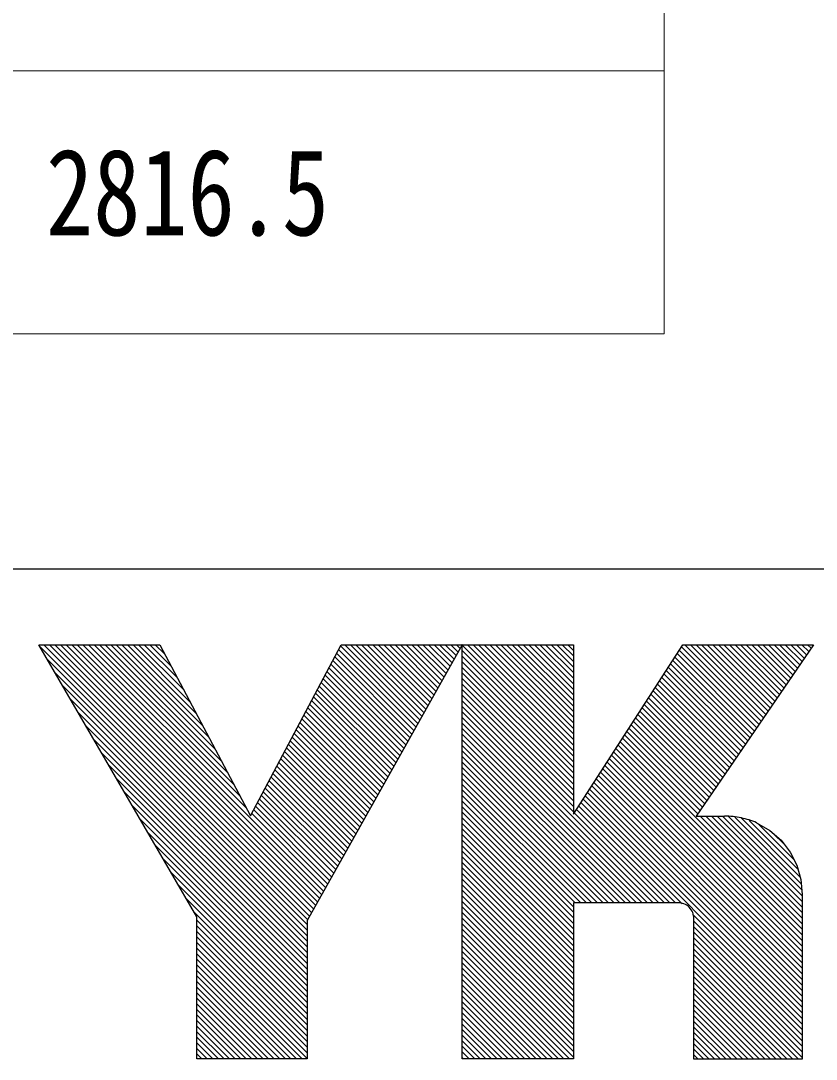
# Model space of a CAD drawing. Units: millimetres, scale not verified. Extents: x -10512 to 10512, y -7425 to 7425.
# Drawn here: x 8826 to 9432, y -6686 to -5895 of the extents above; entities that cross this region are included whole.
import ezdxf
from ezdxf.enums import TextEntityAlignment as Align

# ---------------------------------------------------------------- set-up
doc = ezdxf.new("R2010")
doc.units = ezdxf.units.MM
doc.header["$LTSCALE"] = 30
doc.layers.add('0-1_TABLE1', color=7, linetype='Continuous', lineweight=18)
doc.layers.add('0-7_YKK_ZWAK', color=7, linetype='Continuous')
doc.styles.add('ＭＳ ゴシック', font='')
doc.styles.get('ＭＳ ゴシック').set_extended_font_data('MS Gothic')

msp = doc.modelspace()

# ---------------------------------------------------------------- linework, layer by layer
at = {"layer": '0-1_TABLE1'}
for p, q in [((9315.92, -4333.18), (9315.92, -6133.18)), ((8715.92, -5933.18), (9315.92, -5933.18)), ((3615.92, -6133.18), (9315.92, -6133.18))]:
    msp.add_line(p, q, dxfattribs=at)
at = {"layer": '0-7_YKK_ZWAK'}
for p, q in [((9737.55, -6312.5), (-9762.45, -6312.5)), ((9046.12, -6576.52), (8840.67, -6371.07)), ((9047.65, -6573.8), (8843.84, -6370)), ((9049.17, -6571.09), (8848.09, -6370)), ((9050.7, -6568.37), (8852.33, -6370)), ((9052.23, -6565.66), (8856.57, -6370)), ((9053.75, -6562.94), (8860.81, -6370)), ((9055.28, -6560.22), (8865.06, -6370)), ((9056.81, -6557.51), (8869.3, -6370)), ((8998.23, -6494.68), (8873.54, -6370)), ((8993.43, -6485.65), (8877.79, -6370)), ((8988.64, -6476.61), (8882.03, -6370)), ((8983.84, -6467.57), (8886.27, -6370)), ((8979.05, -6458.53), (8890.51, -6370)), ((8974.25, -6449.5), (8894.76, -6370)), ((8969.46, -6440.46), (8899, -6370)), ((8964.66, -6431.42), (8903.24, -6370)), ((8959.87, -6422.39), (8907.48, -6370)), ((8955.08, -6413.35), (8911.73, -6370)), ((8950.28, -6404.31), (8915.97, -6370)), ((8945.49, -6395.28), (8920.21, -6370)), ((8940.69, -6386.24), (8924.45, -6370)), ((8935.9, -6377.2), (8928.7, -6370)), ((9128.55, -6429.85), (9069.62, -6370.91)), ((9130.08, -6427.13), (9072.95, -6370)), ((9131.61, -6424.42), (9077.19, -6370)), ((9133.13, -6421.7), (9081.43, -6370)), ((9134.66, -6418.99), (9085.67, -6370)), ((9136.19, -6416.27), (9089.92, -6370)), ((9137.71, -6413.55), (9094.16, -6370)), ((9139.24, -6410.84), (9098.4, -6370)), ((9140.77, -6408.12), (9102.65, -6370)), ((9142.29, -6405.4), (9106.89, -6370)), ((9143.82, -6402.69), (9111.13, -6370)), ((9145.35, -6399.97), (9115.37, -6370)), ((9146.87, -6397.26), (9119.62, -6370)), ((9148.4, -6394.54), (9123.86, -6370)), ((9149.93, -6391.82), (9128.1, -6370)), ((9151.45, -6389.11), (9132.34, -6370)), ((9152.98, -6386.39), (9136.59, -6370)), ((9154.5, -6383.68), (9140.83, -6370)), ((9156.03, -6380.96), (9145.07, -6370)), ((9157.56, -6378.24), (9149.31, -6370)), ((9159.08, -6375.53), (9153.56, -6370)), ((9160.61, -6372.81), (9157.8, -6370)), ((9162.14, -6370.1), (9162.04, -6370)), ((9246.92, -6454.88), (9162.29, -6370.24)), ((9246.92, -6450.64), (9166.29, -6370)), ((9246.92, -6446.4), (9170.53, -6370)), ((9246.92, -6442.15), (9174.77, -6370)), ((9246.92, -6437.91), (9179.01, -6370)), ((9246.92, -6433.67), (9183.26, -6370)), ((9246.92, -6429.43), (9187.5, -6370)), ((9246.92, -6425.18), (9191.74, -6370)), ((9246.92, -6420.94), (9195.98, -6370)), ((9246.92, -6416.7), (9200.23, -6370)), ((9246.92, -6412.46), (9204.47, -6370)), ((9246.92, -6408.21), (9208.71, -6370)), ((9246.92, -6403.97), (9212.95, -6370)), ((9246.92, -6399.73), (9217.2, -6370)), ((9246.92, -6395.48), (9221.44, -6370)), ((9246.92, -6391.24), (9225.68, -6370)), ((9246.92, -6387), (9229.92, -6370)), ((9246.92, -6382.76), (9234.17, -6370)), ((9246.92, -6378.51), (9238.41, -6370)), ((9246.92, -6374.27), (9242.65, -6370)), ((9246.92, -6370.03), (9246.9, -6370)), ((9388.15, -6430.65), (9329.13, -6371.62)), ((9389.88, -6428.13), (9331.75, -6370)), ((9391.6, -6425.61), (9335.99, -6370)), ((9393.32, -6423.09), (9340.23, -6370)), ((9395.04, -6420.57), (9344.48, -6370)), ((9396.76, -6418.05), (9348.72, -6370)), ((9398.49, -6415.53), (9352.96, -6370)), ((9400.21, -6413.01), (9357.2, -6370)), ((9401.93, -6410.48), (9361.45, -6370)), ((9403.65, -6407.96), (9365.69, -6370)), ((9405.38, -6405.44), (9369.93, -6370)), ((9407.1, -6402.92), (9374.17, -6370)), ((9408.82, -6400.4), (9378.42, -6370)), ((9410.54, -6397.88), (9382.66, -6370)), ((9412.26, -6395.36), (9386.9, -6370)), ((9413.99, -6392.84), (9391.14, -6370)), ((9415.71, -6390.32), (9395.39, -6370)), ((9417.43, -6387.8), (9399.63, -6370)), ((9419.15, -6385.28), (9403.87, -6370)), ((9420.88, -6382.76), (9408.12, -6370)), ((9422.6, -6380.24), (9412.36, -6370)), ((9424.32, -6377.72), (9416.6, -6370)), ((9426.04, -6375.2), (9420.84, -6370)), ((9427.77, -6372.68), (9425.09, -6370)), ((9429.49, -6370.16), (9429.33, -6370)), ((9123.97, -6438), (9065.21, -6379.23)), ((9125.5, -6435.28), (9066.68, -6376.46)), ((9127.03, -6432.57), (9068.15, -6373.69)), ((9246.92, -6459.12), (9162.29, -6374.49)), ((9246.92, -6463.37), (9162.29, -6378.73)), ((9382.99, -6438.21), (9324.13, -6379.36)), ((9384.71, -6435.69), (9325.8, -6376.78)), ((9386.43, -6433.17), (9327.46, -6374.2)), ((9044.59, -6579.24), (8846.53, -6381.17)), ((9119.39, -6446.15), (9060.81, -6387.56)), ((9120.92, -6443.43), (9062.27, -6384.78)), ((9122.45, -6440.71), (9063.74, -6382.01)), ((9246.92, -6467.61), (9162.29, -6382.97)), ((9246.92, -6471.85), (9162.29, -6387.21)), ((9377.82, -6445.77), (9319.14, -6387.09)), ((9379.54, -6443.25), (9320.8, -6384.51)), ((9381.26, -6440.73), (9322.47, -6381.93)), ((9044.18, -6583.06), (8852.4, -6391.28)), ((9116.34, -6451.58), (9057.87, -6393.11)), ((9117.87, -6448.86), (9059.34, -6390.33)), ((9246.92, -6476.09), (9162.29, -6391.46)), ((9246.92, -6480.34), (9162.29, -6395.7)), ((9372.65, -6453.33), (9314.15, -6394.83)), ((9374.37, -6450.81), (9315.81, -6392.25)), ((9376.1, -6448.29), (9317.48, -6389.67)), ((9044.18, -6587.31), (8858.26, -6401.39)), ((9111.76, -6459.73), (9053.47, -6401.43)), ((9113.29, -6457.01), (9054.93, -6398.66)), ((9114.82, -6454.29), (9056.4, -6395.88)), ((9246.92, -6484.58), (9162.29, -6399.94)), ((9367.49, -6460.89), (9309.15, -6402.56)), ((9369.21, -6458.37), (9310.82, -6399.98)), ((9370.93, -6455.85), (9312.48, -6397.4)), ((9044.18, -6591.55), (8864.13, -6411.5)), ((9107.18, -6467.88), (9049.06, -6409.75)), ((9108.71, -6465.16), (9050.53, -6406.98)), ((9110.24, -6462.44), (9052, -6404.21)), ((9246.92, -6488.82), (9162.29, -6404.18)), ((9246.92, -6493.07), (9162.29, -6408.43)), ((9362.32, -6468.45), (9304.16, -6410.3)), ((9364.04, -6465.93), (9305.83, -6407.72)), ((9365.76, -6463.41), (9307.49, -6405.14)), ((9102.6, -6476.02), (9044.66, -6418.08)), ((9104.13, -6473.31), (9046.13, -6415.3)), ((9105.66, -6470.59), (9047.59, -6412.53)), ((9246.92, -6497.31), (9162.29, -6412.67)), ((9311.9, -6566.52), (9162.29, -6416.91)), ((9357.15, -6476.01), (9299.17, -6418.03)), ((9358.87, -6473.49), (9300.83, -6415.45)), ((9360.6, -6470.97), (9302.5, -6412.87)), ((9044.18, -6595.79), (8869.99, -6421.6)), ((9098.02, -6484.17), (9040.25, -6426.4)), ((9099.55, -6481.46), (9041.72, -6423.63)), ((9101.08, -6478.74), (9043.19, -6420.85)), ((9307.65, -6566.52), (9162.29, -6421.15)), ((9303.41, -6566.52), (9162.29, -6425.4)), ((9351.98, -6483.57), (9294.17, -6425.76)), ((9353.71, -6481.05), (9295.84, -6423.19)), ((9355.43, -6478.53), (9297.5, -6420.61)), ((9044.18, -6600.03), (8875.86, -6431.71)), ((9093.44, -6492.32), (9035.85, -6434.73)), ((9094.97, -6489.6), (9037.32, -6431.95)), ((9096.5, -6486.89), (9038.79, -6429.18)), ((9299.17, -6566.52), (9162.29, -6429.64)), ((9294.93, -6566.52), (9162.29, -6433.88)), ((9346.82, -6491.14), (9289.18, -6433.5)), ((9348.54, -6488.62), (9290.85, -6430.92)), ((9350.26, -6486.09), (9292.51, -6428.34)), ((9044.18, -6604.28), (8881.72, -6441.82)), ((9088.86, -6500.47), (9031.44, -6443.05)), ((9090.39, -6497.75), (9032.91, -6440.27)), ((9091.92, -6495.04), (9034.38, -6437.5)), ((9290.68, -6566.52), (9162.29, -6438.13)), ((9286.44, -6566.52), (9162.29, -6442.37)), ((9341.65, -6498.7), (9284.19, -6441.23)), ((9343.37, -6496.18), (9285.85, -6438.66)), ((9345.1, -6493.66), (9287.52, -6436.08)), ((9085.81, -6505.9), (9028.51, -6448.6)), ((9087.34, -6503.18), (9029.98, -6445.82)), ((9282.2, -6566.52), (9162.29, -6446.61)), ((9277.95, -6566.52), (9162.29, -6450.85)), ((9421.1, -6590.88), (9279.2, -6448.97)), ((9421.1, -6586.63), (9280.86, -6446.39)), ((9421.1, -6582.39), (9282.52, -6443.81)), ((9044.18, -6608.52), (8887.59, -6451.93)), ((9081.23, -6514.05), (9024.1, -6456.92)), ((9082.76, -6511.33), (9025.57, -6454.15)), ((9084.28, -6508.62), (9027.04, -6451.37)), ((9273.71, -6566.52), (9162.29, -6455.1)), ((9421.1, -6603.6), (9274.2, -6456.7)), ((9421.1, -6599.36), (9275.87, -6454.13)), ((9421.1, -6595.12), (9277.53, -6451.55)), ((9044.18, -6612.76), (8893.45, -6462.03)), ((9076.65, -6522.2), (9019.7, -6465.25)), ((9078.18, -6519.48), (9021.17, -6462.47)), ((9079.7, -6516.77), (9022.64, -6459.7)), ((9269.47, -6566.52), (9162.29, -6459.34)), ((9265.23, -6566.52), (9162.29, -6463.58)), ((9421.1, -6616.33), (9269.21, -6464.44)), ((9421.1, -6612.09), (9270.87, -6461.86)), ((9421.1, -6607.85), (9272.54, -6459.28)), ((9044.18, -6617), (8899.32, -6472.14)), ((9072.07, -6530.35), (9015.3, -6473.57)), ((9073.6, -6527.63), (9016.76, -6470.79)), ((9075.13, -6524.91), (9018.23, -6468.02)), ((9260.98, -6566.52), (9162.29, -6467.82)), ((9256.74, -6566.52), (9162.29, -6472.07)), ((9421.1, -6633.3), (9262.55, -6474.75)), ((9421.1, -6629.06), (9264.22, -6472.17)), ((9421.1, -6624.82), (9265.88, -6469.6)), ((9421.1, -6620.58), (9267.55, -6467.02)), ((9044.18, -6621.25), (8905.18, -6482.25)), ((9067.49, -6538.49), (9010.89, -6481.89)), ((9069.02, -6535.78), (9012.36, -6479.12)), ((9070.55, -6533.06), (9013.83, -6476.34)), ((9252.5, -6566.52), (9162.29, -6476.31)), ((9248.26, -6566.52), (9162.29, -6480.55)), ((9421.1, -6646.03), (9257.56, -6482.49)), ((9421.1, -6641.79), (9259.22, -6479.91)), ((9421.1, -6637.55), (9260.89, -6477.33)), ((9062.91, -6546.64), (9006.49, -6490.22)), ((9064.44, -6543.93), (9007.96, -6487.44)), ((9065.97, -6541.21), (9009.42, -6484.67)), ((9246.92, -6569.43), (9162.29, -6484.79)), ((9246.92, -6573.68), (9162.29, -6489.04)), ((9329.65, -6567.31), (9252.57, -6490.22)), ((9421.1, -6654.52), (9254.23, -6487.64)), ((9421.1, -6650.27), (9255.89, -6485.07)), ((9044.18, -6625.49), (8911.04, -6492.35)), ((9058.33, -6554.79), (9002.08, -6498.54)), ((9059.86, -6552.07), (9003.55, -6495.77)), ((9061.39, -6549.36), (9005.02, -6492.99)), ((9246.92, -6577.92), (9162.29, -6493.28)), ((9246.92, -6582.16), (9162.29, -6497.52)), ((9316.14, -6566.52), (9247.57, -6497.96)), ((9320.38, -6566.52), (9249.24, -6495.38)), ((9324.62, -6566.52), (9250.9, -6492.8)), ((9044.18, -6629.73), (8916.91, -6502.46)), ((9246.92, -6586.4), (9162.29, -6501.76)), ((9246.92, -6590.65), (9162.29, -6506.01)), ((9421.1, -6578.15), (9343.48, -6500.53)), ((9421.1, -6573.91), (9347.73, -6500.53)), ((9421.1, -6569.66), (9351.97, -6500.53)), ((9421.1, -6565.42), (9356.21, -6500.53)), ((9421.1, -6561.18), (9360.45, -6500.53)), ((9420.77, -6556.61), (9365.01, -6500.84)), ((9420.33, -6551.92), (9369.73, -6501.32)), ((9419.47, -6546.82), (9374.46, -6501.81)), ((9417.75, -6540.85), (9380.61, -6503.72)), ((9414.73, -6533.6), (9387.21, -6506.07)), ((9044.18, -6633.97), (8922.77, -6512.57)), ((9246.92, -6594.89), (9162.29, -6510.25)), ((9407.3, -6521.92), (9398.98, -6513.6)), ((9246.92, -6599.13), (9162.29, -6514.49)), ((9246.92, -6603.37), (9162.29, -6518.74)), ((9044.18, -6638.22), (8928.64, -6522.68)), ((9246.92, -6607.62), (9162.29, -6522.98)), ((9246.92, -6611.86), (9162.29, -6527.22)), ((9044.18, -6642.46), (8934.5, -6532.78)), ((9246.92, -6616.1), (9162.29, -6531.46)), ((9246.92, -6620.34), (9162.29, -6535.71)), ((9044.18, -6646.7), (8940.37, -6542.89)), ((9246.92, -6624.59), (9162.29, -6539.95)), ((9246.92, -6628.83), (9162.29, -6544.19)), ((9044.18, -6650.94), (8946.23, -6553)), ((9246.92, -6633.07), (9162.29, -6548.43)), ((9246.92, -6637.32), (9162.29, -6552.68)), ((9246.92, -6641.56), (9162.29, -6556.92)), ((9246.92, -6645.8), (9162.29, -6561.16)), ((9044.18, -6655.19), (8952.1, -6563.11)), ((9246.92, -6650.04), (9162.29, -6565.4)), ((9246.92, -6654.29), (9162.29, -6569.65)), ((9044.18, -6659.43), (8957.96, -6573.21)), ((9246.92, -6658.53), (9162.29, -6573.89)), ((9421.1, -6658.76), (9337.73, -6575.39)), ((9044.18, -6663.67), (8960.24, -6579.74)), ((9044.18, -6667.92), (8960.24, -6583.98)), ((9246.92, -6662.77), (9162.29, -6578.13)), ((9246.92, -6667.01), (9162.29, -6582.37)), ((9421.1, -6663), (9338.53, -6580.42)), ((9421.1, -6667.24), (9338.53, -6584.67)), ((9044.18, -6672.16), (8960.24, -6588.22)), ((9044.18, -6676.4), (8960.24, -6592.46)), ((9246.92, -6671.26), (9162.29, -6586.62)), ((9246.92, -6675.5), (9162.29, -6590.86)), ((9421.1, -6671.49), (9338.53, -6588.91)), ((9421.1, -6675.73), (9338.53, -6593.15)), ((9044.18, -6680.64), (8960.24, -6596.71)), ((9044.18, -6684.89), (8960.24, -6600.95)), ((9246.92, -6679.74), (9162.29, -6595.1)), ((9246.92, -6683.98), (9162.29, -6599.35)), ((9421.1, -6679.97), (9338.53, -6597.4)), ((9040.39, -6685.33), (8960.24, -6605.19)), ((9243.94, -6685.24), (9162.29, -6603.59)), ((9239.7, -6685.24), (9162.29, -6607.83)), ((9421.1, -6684.22), (9338.53, -6601.64)), ((9418.19, -6685.55), (9338.53, -6605.88)), ((9036.14, -6685.33), (8960.24, -6609.43)), ((9031.9, -6685.33), (8960.24, -6613.68)), ((9235.45, -6685.24), (9162.29, -6612.07)), ((9231.21, -6685.24), (9162.29, -6616.32)), ((9413.95, -6685.55), (9338.53, -6610.12)), ((9409.71, -6685.55), (9338.53, -6614.37)), ((9027.66, -6685.33), (8960.24, -6617.92)), ((9023.41, -6685.33), (8960.24, -6622.16)), ((9226.97, -6685.24), (9162.29, -6620.56)), ((9222.73, -6685.24), (9162.29, -6624.8)), ((9405.46, -6685.55), (9338.53, -6618.61)), ((9401.22, -6685.55), (9338.53, -6622.85)), ((9019.17, -6685.33), (8960.24, -6626.41)), ((9014.93, -6685.33), (8960.24, -6630.65)), ((9218.48, -6685.24), (9162.29, -6629.04)), ((9396.98, -6685.55), (9338.53, -6627.09)), ((9392.74, -6685.55), (9338.53, -6631.34)), ((9010.69, -6685.33), (8960.24, -6634.89)), ((9006.44, -6685.33), (8960.24, -6639.13)), ((9214.24, -6685.24), (9162.29, -6633.29)), ((9210, -6685.24), (9162.29, -6637.53)), ((9388.49, -6685.55), (9338.53, -6635.58)), ((9384.25, -6685.55), (9338.53, -6639.82)), ((9002.2, -6685.33), (8960.24, -6643.38)), ((8997.96, -6685.33), (8960.24, -6647.62)), ((9205.75, -6685.24), (9162.29, -6641.77)), ((9201.51, -6685.24), (9162.29, -6646.01)), ((9380.01, -6685.55), (9338.53, -6644.06)), ((9375.76, -6685.55), (9338.53, -6648.31)), ((8993.72, -6685.33), (8960.24, -6651.86)), ((8989.47, -6685.33), (8960.24, -6656.1)), ((9197.27, -6685.24), (9162.29, -6650.26)), ((9193.03, -6685.24), (9162.29, -6654.5)), ((9371.52, -6685.55), (9338.53, -6652.55)), ((8985.23, -6685.33), (8960.24, -6660.35)), ((8980.99, -6685.33), (8960.24, -6664.59)), ((9188.78, -6685.24), (9162.29, -6658.74)), ((9184.54, -6685.24), (9162.29, -6662.99)), ((9367.28, -6685.55), (9338.53, -6656.79)), ((9363.04, -6685.55), (9338.53, -6661.04)), ((8976.75, -6685.33), (8960.24, -6668.83)), ((9180.3, -6685.24), (9162.29, -6667.23)), ((9176.06, -6685.24), (9162.29, -6671.47)), ((9358.79, -6685.55), (9338.53, -6665.28)), ((9354.55, -6685.55), (9338.53, -6669.52)), ((8972.5, -6685.33), (8960.24, -6673.07)), ((8968.26, -6685.33), (8960.24, -6677.32)), ((9171.81, -6685.24), (9162.29, -6675.71)), ((9167.57, -6685.24), (9162.29, -6679.96)), ((9350.31, -6685.55), (9338.53, -6673.76)), ((9346.07, -6685.55), (9338.53, -6678.01)), ((8964.02, -6685.33), (8960.24, -6681.56)), ((9163.33, -6685.24), (9162.29, -6684.2)), ((9341.82, -6685.55), (9338.53, -6682.25))]:
    msp.add_line(p, q, dxfattribs=at)
msp.add_lwpolyline([(8840.05, -6370), (8932.08, -6370), (9001.18, -6500.25), (9070.1, -6370), (9162.19, -6370), (9044.18, -6579.98), (9044.18, -6685.33), (8960.24, -6685.33), (8960.24, -6577.14)], close=True, dxfattribs=at)
for points in [[(9326.37, -6566.52), (9246.92, -6566.52), (9246.92, -6685.24), (9162.29, -6685.24), (9162.29, -6370), (9246.92, -6370), (9246.92, -6498.96), (9330.17, -6370), (9429.6, -6370), (9340.4, -6500.53), (9343.56, -6500.53), (9347.05, -6500.53), (9350.63, -6500.53), (9354.08, -6500.53), (9357.16, -6500.53), (9359.65, -6500.53), (9361.31, -6500.53), (9361.92, -6500.53)], [(9386.26, -6505.53), (9396.37, -6511.31), (9404.93, -6518.83), (9411.81, -6527.8), (9416.89, -6537.87), (9420.03, -6548.74), (9421.1, -6560.09), (9421.1, -6685.55), (9338.53, -6685.55), (9338.53, -6578.52)]]:
    msp.add_lwpolyline(points, dxfattribs=at)
for centre, radius, start, end in [((9362.04, -6562.97), 62.44, 78.26798, 90.11215), ((9362.93, -6558.43), 57.81, 66.19963, 78.22058), ((9326.81, -6578.23), 11.72, 358.57817, 92.1683)]:
    msp.add_arc(centre, radius, start, end, dxfattribs=at)

# ---------------------------------------------------------------- texts
at = {"layer": '0-1_TABLE1', "style": 'ＭＳ ゴシック', "width": 0.8}
msp.add_text('2816.5', height=65.98, dxfattribs=at).set_placement((8845.52, -6078.18), align=Align.BOTTOM_LEFT)

doc.saveas('drawing.dxf')
